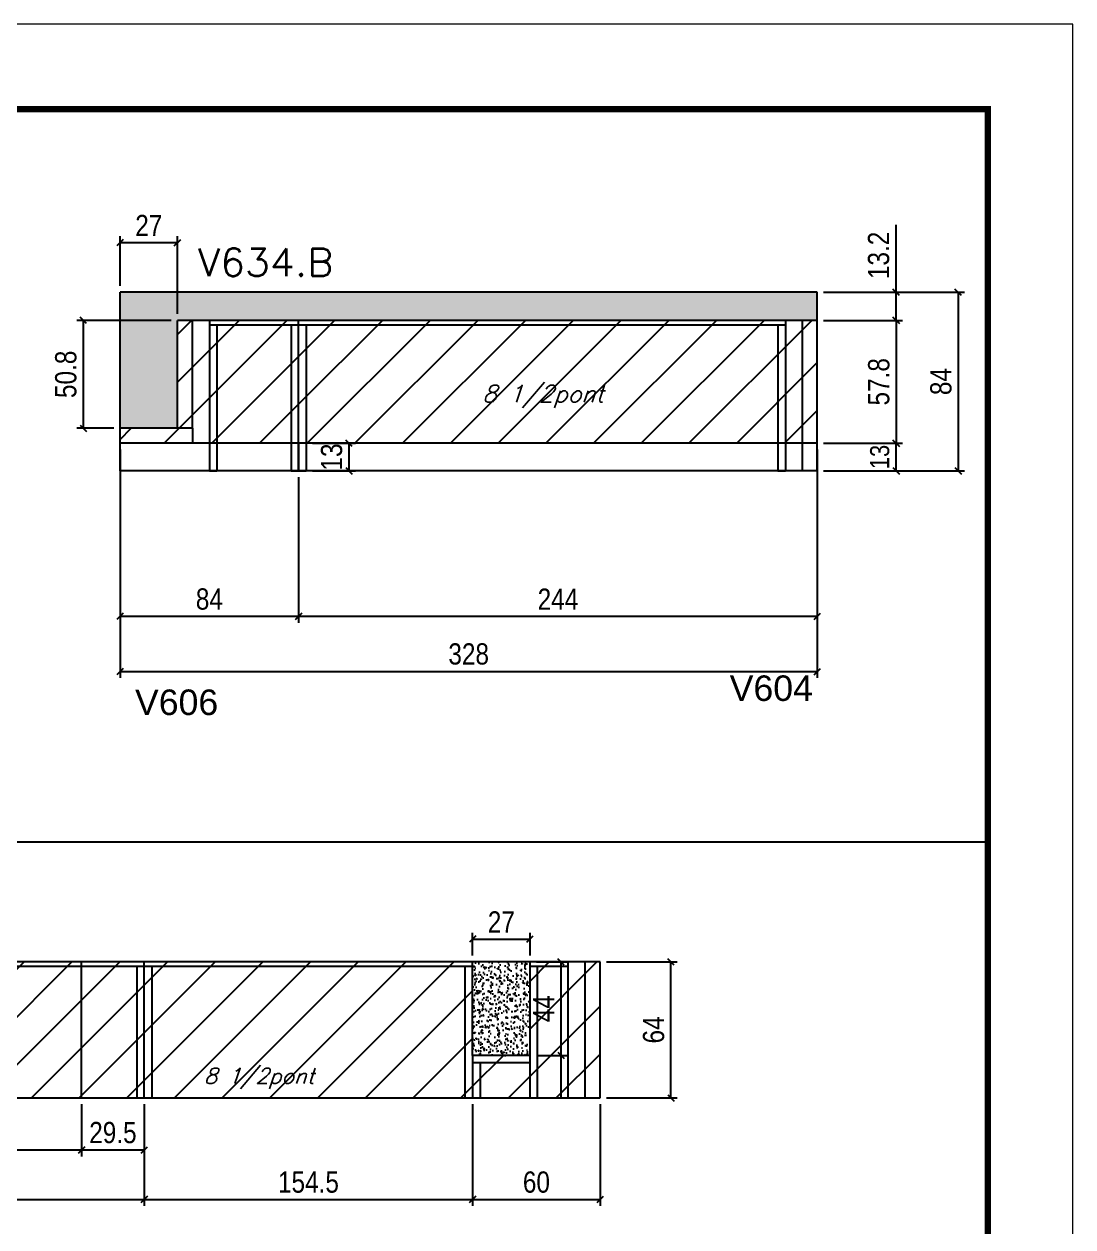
# Model space of a CAD drawing. Extents: x -20960 to -5926, y -2106 to 21915.
# Drawn here: x -9630 to -9137, y 11012 to 11578 of the extents above; entities that cross this region are included whole.
import ezdxf

# ---------------------------------------------------------------- set-up
doc = ezdxf.new("R2010")
doc.units = 0
doc.linetypes.add('DASHED', pattern=[0.75, 0.5, -0.25])
for name, color, linetype in [('5', 5, 'Continuous'), ('COTA', 241, 'Continuous'), ('Painéis', 200, 'Continuous'), ('Reaproveitamento', 251, 'Continuous'), ('SARR_2.2x7', 40, 'Continuous'), ('SARR_3.5x7', 81, 'Continuous'), ('texto', 7, 'Continuous')]:
    doc.layers.add(name, color=color, linetype=linetype)
for name, color, linetype, lineweight in [('Folhas', 255, 'Continuous', 9), ('SARRAFO DE PRESSAO', 251, 'DASHED', 9), ('Texto Seção', 7, 'Continuous', 15)]:
    doc.layers.add(name, color=color, linetype=linetype, lineweight=lineweight)
doc.styles.add('COTA TECNICA', font='techl___.ttf', dxfattribs={"height": 10})
doc.styles.add('COTA TECNICA-50', font='techl___.ttf', dxfattribs={"height": 9})
doc.styles.add('REGUA-120', font='ROMANS.shx', dxfattribs={"height": 15})
doc.styles.add('Romans', font='romans.shx')
doc.styles.get("Standard").update_dxf_attribs({"font": 'arial.ttf'})
doc.dimstyles.new('COTA PAINEL-50', dxfattribs={"dimtxt": 9, "dimasz": 3, "dimexe": 3, "dimexo": 3, "dimgap": 3, "dimtad": 1, "dimdec": 1, "dimzin": 12, "dimdsep": 46, "dimtxsty": 'COTA TECNICA-50', "dimblk1": 'OBLIQUE', "dimblk2": 'OBLIQUE', "dimsah": 1, "dimcen": 0.9, "dimclrd": 4, "dimclre": 4, "dimclrt": 240, "dimadec": 1, "dimazin": 3, "dimtfac": 1, "dimtdec": 1, "dimtmove": 0, "dimatfit": 3, "dimfxl": 1, "dimtolj": 1, "dimtzin": 12, "dimarcsym": 0})
doc.dimstyles.new('PAINEL', dxfattribs={"dimtxt": 10, "dimasz": 3, "dimexe": 3, "dimexo": 3, "dimgap": 3, "dimtad": 1, "dimdec": 1, "dimzin": 12, "dimdsep": 46, "dimtxsty": 'COTA TECNICA', "dimblk1": 'OBLIQUE', "dimblk2": 'OBLIQUE', "dimsah": 1, "dimcen": 0.9, "dimclrd": 4, "dimclre": 4, "dimclrt": 240, "dimadec": 1, "dimazin": 3, "dimtfac": 1, "dimtdec": 1, "dimtmove": 0, "dimatfit": 3, "dimfxl": 1, "dimtolj": 1, "dimtzin": 12, "dimarcsym": 0})
pattern_1 = [(45, (-149321.819, -11654.075), (-11.2253202, 11.2253202), [])]
pattern_2 = [(45, (-13.5, -4594.3), (-11.22532, 11.22532), [])]

# ---------------------------------------------------------------- blocks, each defined once
blk = doc.blocks.new('9999999999')
at = {"layer": 'Folhas'}
blk.add_lwpolyline([(98138.98, 34190.21), (99623.98, 34190.21), (99623.98, 35240.21), (98138.98, 35240.21)], close=True, dxfattribs=at)
at = {"layer": 'Folhas', "color": 30, "const_width": 3}
blk.add_lwpolyline([(98213.98, 34230.21), (99583.98, 34230.21), (99583.98, 35200.21), (98213.98, 35200.21)], close=True, dxfattribs=at)
blk = doc.blocks.new('_Oblique')
at = {"color": 0, "linetype": 'ByBlock', "lineweight": -2}
blk.add_line((-0.5, -0.5), (0.5, 0.5), dxfattribs=at)
blk = doc.blocks.new('*D1290')
at = {"layer": 'COTA', "color": 4, "linetype": 'ByBlock', "lineweight": -2, "transparency": 16777216}
for p, q in [((-9820.41, 11069.88), (-9820.41, 11045.38)), ((-9603.41, 11069.88), (-9603.41, 11045.38)), ((-9820.41, 11048.38), (-9603.41, 11048.38))]:
    blk.add_line(p, q, dxfattribs=at)
at = {"layer": 'Defpoints', "color": 0, "linetype": 'ByBlock', "transparency": 16777216}
for p in [(-9820.41, 11072.88), (-9603.41, 11072.88), (-9603.41, 11048.38)]:
    blk.add_point(p, dxfattribs=at)
at = {"layer": 'COTA', "color": 4, "linetype": 'ByBlock', "lineweight": -2, "transparency": 16777216, "xscale": 3, "yscale": 3, "zscale": 3, "rotation": 180}
blk.add_blockref('_Oblique', (-9820.41, 11048.38), dxfattribs=at)
at = {"layer": 'COTA', "color": 4, "linetype": 'ByBlock', "lineweight": -2, "transparency": 16777216, "xscale": 3, "yscale": 3, "zscale": 3}
blk.add_blockref('_Oblique', (-9603.41, 11048.38), dxfattribs=at)
at = {"layer": 'COTA', "color": 240, "linetype": 'ByBlock', "transparency": 16777216, "insert": (-9711.91, 11056.45), "char_height": 10, "attachment_point": 5, "style": 'COTA TECNICA'}
blk.add_mtext('\\A1;217', dxfattribs=at)
blk = doc.blocks.new('*D1291')
at = {"layer": 'COTA', "color": 4, "linetype": 'ByBlock', "lineweight": -2, "transparency": 16777216}
for p, q in [((-9603.41, 11069.88), (-9603.41, 11045.38)), ((-9573.91, 11069.88), (-9573.91, 11045.38)), ((-9603.41, 11048.38), (-9573.91, 11048.38))]:
    blk.add_line(p, q, dxfattribs=at)
at = {"layer": 'Defpoints', "color": 0, "linetype": 'ByBlock', "transparency": 16777216}
for p in [(-9603.41, 11072.88), (-9573.91, 11072.88), (-9573.91, 11048.38)]:
    blk.add_point(p, dxfattribs=at)
at = {"layer": 'COTA', "color": 4, "linetype": 'ByBlock', "lineweight": -2, "transparency": 16777216, "xscale": 3, "yscale": 3, "zscale": 3, "rotation": 180}
blk.add_blockref('_Oblique', (-9603.41, 11048.38), dxfattribs=at)
at = {"layer": 'COTA', "color": 4, "linetype": 'ByBlock', "lineweight": -2, "transparency": 16777216, "xscale": 3, "yscale": 3, "zscale": 3}
blk.add_blockref('_Oblique', (-9573.91, 11048.38), dxfattribs=at)
at = {"layer": 'COTA', "color": 240, "linetype": 'ByBlock', "transparency": 16777216, "insert": (-9588.66, 11056.52), "char_height": 10, "attachment_point": 5, "style": 'COTA TECNICA'}
blk.add_mtext('\\A1;29.5', dxfattribs=at)
blk = doc.blocks.new('*D1292')
at = {"layer": 'COTA', "color": 4, "linetype": 'ByBlock', "lineweight": -2, "transparency": 16777216}
for p, q in [((-9573.91, 11069.88), (-9573.91, 11022.1)), ((-9419.41, 11069.88), (-9419.41, 11022.1)), ((-9573.91, 11025.1), (-9419.41, 11025.1))]:
    blk.add_line(p, q, dxfattribs=at)
at = {"layer": 'Defpoints', "color": 0, "linetype": 'ByBlock', "transparency": 16777216}
for p in [(-9573.91, 11072.88), (-9419.41, 11072.88), (-9419.41, 11025.1)]:
    blk.add_point(p, dxfattribs=at)
at = {"layer": 'COTA', "color": 4, "linetype": 'ByBlock', "lineweight": -2, "transparency": 16777216, "xscale": 3, "yscale": 3, "zscale": 3, "rotation": 180}
blk.add_blockref('_Oblique', (-9573.91, 11025.1), dxfattribs=at)
at = {"layer": 'COTA', "color": 4, "linetype": 'ByBlock', "lineweight": -2, "transparency": 16777216, "xscale": 3, "yscale": 3, "zscale": 3}
blk.add_blockref('_Oblique', (-9419.41, 11025.1), dxfattribs=at)
at = {"layer": 'COTA', "color": 240, "linetype": 'ByBlock', "transparency": 16777216, "insert": (-9496.66, 11033.21), "char_height": 10, "attachment_point": 5, "style": 'COTA TECNICA'}
blk.add_mtext('\\A1;154.5', dxfattribs=at)
blk = doc.blocks.new('*D1293')
at = {"layer": 'COTA', "color": 4, "linetype": 'ByBlock', "lineweight": -2, "transparency": 16777216}
for p, q in [((-9820.41, 11069.88), (-9820.41, 11022.1)), ((-9573.91, 11069.88), (-9573.91, 11022.1)), ((-9820.41, 11025.1), (-9573.91, 11025.1))]:
    blk.add_line(p, q, dxfattribs=at)
at = {"layer": 'Defpoints', "color": 0, "linetype": 'ByBlock', "transparency": 16777216}
for p in [(-9820.41, 11072.88), (-9573.91, 11072.88), (-9573.91, 11025.1)]:
    blk.add_point(p, dxfattribs=at)
at = {"layer": 'COTA', "color": 4, "linetype": 'ByBlock', "lineweight": -2, "transparency": 16777216, "xscale": 3, "yscale": 3, "zscale": 3, "rotation": 180}
blk.add_blockref('_Oblique', (-9820.41, 11025.1), dxfattribs=at)
at = {"layer": 'COTA', "color": 4, "linetype": 'ByBlock', "lineweight": -2, "transparency": 16777216, "xscale": 3, "yscale": 3, "zscale": 3}
blk.add_blockref('_Oblique', (-9573.91, 11025.1), dxfattribs=at)
at = {"layer": 'COTA', "color": 240, "linetype": 'ByBlock', "transparency": 16777216, "insert": (-9697.16, 11033.21), "char_height": 10, "attachment_point": 5, "style": 'COTA TECNICA'}
blk.add_mtext('\\A1;246.5', dxfattribs=at)
blk = doc.blocks.new('*D1378')
at = {"layer": 'COTA', "color": 4, "lineweight": -2, "transparency": 16777216}
for p, q in [((-9356.41, 11136.88), (-9323.15, 11136.88)), ((-9326.15, 11072.88), (-9326.15, 11136.88)), ((-9356.41, 11072.88), (-9323.15, 11072.88))]:
    blk.add_line(p, q, dxfattribs=at)
at = {"layer": 'Defpoints', "color": 0, "transparency": 16777216}
for p in [(-9359.41, 11136.88), (-9326.15, 11136.88), (-9359.41, 11072.88)]:
    blk.add_point(p, dxfattribs=at)
at = {"layer": 'COTA', "color": 4, "lineweight": -2, "transparency": 16777216, "xscale": 3, "yscale": 3, "zscale": 3}
for p, rotation in [((-9326.15, 11136.88), 90), ((-9326.15, 11072.88), 270)]:
    blk.add_blockref('_Oblique', p, dxfattribs=dict(at, rotation=rotation))
at = {"layer": 'COTA', "color": 240, "transparency": 16777216, "insert": (-9334.25, 11104.88), "char_height": 10, "attachment_point": 5, "rotation": 90, "style": 'COTA TECNICA'}
blk.add_mtext('\\A1;64', dxfattribs=at)
blk = doc.blocks.new('*D1382')
at = {"layer": 'COTA', "color": 4, "lineweight": -2, "ltscale": 25, "transparency": 16777216}
for p, q in [((-9419.41, 11069.88), (-9419.41, 11022.1)), ((-9359.41, 11069.88), (-9359.41, 11022.1)), ((-9419.41, 11025.1), (-9359.41, 11025.1))]:
    blk.add_line(p, q, dxfattribs=at)
at = {"layer": 'Defpoints', "color": 0, "ltscale": 25, "transparency": 16777216}
for p in [(-9419.41, 11072.88), (-9359.41, 11072.88), (-9359.41, 11025.1)]:
    blk.add_point(p, dxfattribs=at)
at = {"layer": 'COTA', "color": 4, "lineweight": -2, "ltscale": 25, "transparency": 16777216, "xscale": 3, "yscale": 3, "zscale": 3, "rotation": 180}
blk.add_blockref('_Oblique', (-9419.41, 11025.1), dxfattribs=at)
at = {"layer": 'COTA', "color": 4, "lineweight": -2, "ltscale": 25, "transparency": 16777216, "xscale": 3, "yscale": 3, "zscale": 3}
blk.add_blockref('_Oblique', (-9359.41, 11025.1), dxfattribs=at)
at = {"layer": 'COTA', "color": 240, "ltscale": 25, "transparency": 16777216, "insert": (-9389.41, 11033.21), "char_height": 10, "attachment_point": 5, "style": 'COTA TECNICA'}
blk.add_mtext('\\A1;60', dxfattribs=at)
blk = doc.blocks.new('*D1383')
at = {"layer": 'COTA', "color": 4, "lineweight": -2, "ltscale": 25, "transparency": 16777216}
for p, q in [((-9389.41, 11136.88), (-9374.91, 11136.88)), ((-9377.91, 11136.88), (-9377.91, 11092.88)), ((-9389.41, 11092.88), (-9374.91, 11092.88))]:
    blk.add_line(p, q, dxfattribs=at)
at = {"layer": 'Defpoints', "color": 0, "ltscale": 25, "transparency": 16777216}
for p in [(-9392.41, 11136.88), (-9392.41, 11092.88), (-9377.91, 11092.88)]:
    blk.add_point(p, dxfattribs=at)
at = {"layer": 'COTA', "color": 4, "lineweight": -2, "ltscale": 25, "transparency": 16777216, "xscale": 3, "yscale": 3, "zscale": 3}
for p, rotation in [((-9377.91, 11136.88), 90), ((-9377.91, 11092.88), 270)]:
    blk.add_blockref('_Oblique', p, dxfattribs=dict(at, rotation=rotation))
at = {"layer": 'COTA', "color": 240, "ltscale": 25, "transparency": 16777216, "insert": (-9385.98, 11114.88), "char_height": 10, "attachment_point": 5, "rotation": 90, "style": 'COTA TECNICA'}
blk.add_mtext('\\A1;44', dxfattribs=at)
blk = doc.blocks.new('*D1384')
at = {"layer": 'COTA', "color": 4, "lineweight": -2, "ltscale": 25, "transparency": 16777216}
for p, q in [((-9419.41, 11139.88), (-9419.41, 11150.6)), ((-9419.41, 11147.6), (-9392.41, 11147.6)), ((-9392.41, 11139.88), (-9392.41, 11150.6))]:
    blk.add_line(p, q, dxfattribs=at)
at = {"layer": 'Defpoints', "color": 0, "ltscale": 25, "transparency": 16777216}
for p in [(-9392.41, 11147.6), (-9419.41, 11136.88), (-9392.41, 11136.88)]:
    blk.add_point(p, dxfattribs=at)
at = {"layer": 'COTA', "color": 4, "lineweight": -2, "ltscale": 25, "transparency": 16777216, "xscale": 3, "yscale": 3, "zscale": 3, "rotation": 180}
blk.add_blockref('_Oblique', (-9419.41, 11147.6), dxfattribs=at)
at = {"layer": 'COTA', "color": 4, "lineweight": -2, "ltscale": 25, "transparency": 16777216, "xscale": 3, "yscale": 3, "zscale": 3}
blk.add_blockref('_Oblique', (-9392.41, 11147.6), dxfattribs=at)
at = {"layer": 'COTA', "color": 240, "ltscale": 25, "transparency": 16777216, "insert": (-9405.91, 11155.68), "char_height": 10, "attachment_point": 5, "style": 'COTA TECNICA'}
blk.add_mtext('\\A1;27', dxfattribs=at)
blk = doc.blocks.new('*D1399')
at = {"layer": 'COTA', "color": 4, "lineweight": -2, "ltscale": 25, "transparency": 16777216}
for p, q in [((-9585.28, 11377.98), (-9585.28, 11270.51)), ((-9257.28, 11377.98), (-9257.28, 11270.51)), ((-9585.28, 11273.51), (-9257.28, 11273.51))]:
    blk.add_line(p, q, dxfattribs=at)
at = {"layer": 'Defpoints', "color": 0, "ltscale": 25, "transparency": 16777216}
for p in [(-9585.28, 11380.98), (-9257.28, 11380.98), (-9257.28, 11273.51)]:
    blk.add_point(p, dxfattribs=at)
at = {"layer": 'COTA', "color": 4, "lineweight": -2, "ltscale": 25, "transparency": 16777216, "xscale": 3, "yscale": 3, "zscale": 3, "rotation": 180}
blk.add_blockref('_Oblique', (-9585.28, 11273.51), dxfattribs=at)
at = {"layer": 'COTA', "color": 4, "lineweight": -2, "ltscale": 25, "transparency": 16777216, "xscale": 3, "yscale": 3, "zscale": 3}
blk.add_blockref('_Oblique', (-9257.28, 11273.51), dxfattribs=at)
at = {"layer": 'COTA', "color": 240, "ltscale": 25, "transparency": 16777216, "insert": (-9421.28, 11281.75), "char_height": 10, "attachment_point": 5, "style": 'COTA TECNICA'}
blk.add_mtext('\\A1;328', dxfattribs=at)
blk = doc.blocks.new('*D1400')
at = {"layer": 'COTA', "color": 4, "lineweight": -2, "ltscale": 25, "transparency": 16777216}
for p, q in [((-9501.28, 11364.98), (-9501.28, 11296.49)), ((-9257.28, 11364.98), (-9257.28, 11296.49)), ((-9257.28, 11299.49), (-9501.28, 11299.49))]:
    blk.add_line(p, q, dxfattribs=at)
at = {"layer": 'Defpoints', "color": 0, "ltscale": 25, "transparency": 16777216}
for p in [(-9501.28, 11367.98), (-9257.28, 11367.98), (-9501.28, 11299.49)]:
    blk.add_point(p, dxfattribs=at)
at = {"layer": 'COTA', "color": 4, "lineweight": -2, "ltscale": 25, "transparency": 16777216, "xscale": 3, "yscale": 3, "zscale": 3, "rotation": 180}
blk.add_blockref('_Oblique', (-9501.28, 11299.49), dxfattribs=at)
at = {"layer": 'COTA', "color": 4, "lineweight": -2, "ltscale": 25, "transparency": 16777216, "xscale": 3, "yscale": 3, "zscale": 3}
blk.add_blockref('_Oblique', (-9257.28, 11299.49), dxfattribs=at)
at = {"layer": 'COTA', "color": 240, "ltscale": 25, "transparency": 16777216, "insert": (-9379.28, 11307.57), "char_height": 10, "attachment_point": 5, "style": 'COTA TECNICA'}
blk.add_mtext('\\A1;244', dxfattribs=at)
blk = doc.blocks.new('*D1299')
at = {"layer": 'COTA', "color": 4, "lineweight": -2, "ltscale": 25, "transparency": 16777216}
for p, q in [((-9585.28, 11377.98), (-9585.28, 11296.49)), ((-9501.28, 11364.98), (-9501.28, 11296.49)), ((-9501.28, 11299.49), (-9585.28, 11299.49))]:
    blk.add_line(p, q, dxfattribs=at)
at = {"layer": 'Defpoints', "color": 0, "ltscale": 25, "transparency": 16777216}
for p in [(-9585.28, 11380.98), (-9501.28, 11367.98), (-9585.28, 11299.49)]:
    blk.add_point(p, dxfattribs=at)
at = {"layer": 'COTA', "color": 4, "lineweight": -2, "ltscale": 25, "transparency": 16777216, "xscale": 3, "yscale": 3, "zscale": 3, "rotation": 180}
blk.add_blockref('_Oblique', (-9585.28, 11299.49), dxfattribs=at)
at = {"layer": 'COTA', "color": 4, "lineweight": -2, "ltscale": 25, "transparency": 16777216, "xscale": 3, "yscale": 3, "zscale": 3}
blk.add_blockref('_Oblique', (-9501.28, 11299.49), dxfattribs=at)
at = {"layer": 'COTA', "color": 240, "ltscale": 25, "transparency": 16777216, "insert": (-9543.28, 11307.59), "char_height": 10, "attachment_point": 5, "style": 'COTA TECNICA'}
blk.add_mtext('\\A1;84', dxfattribs=at)
blk = doc.blocks.new('*D1300')
at = {"layer": 'Defpoints', "color": 0, "ltscale": 25, "transparency": 16777216}
for p in [(-9585.28, 11475.34), (-9585.28, 11451.98), (-9558.28, 11438.78)]:
    blk.add_point(p, dxfattribs=at)
at = {"layer": 'SARR_3.5x7', "color": 4, "lineweight": -2, "ltscale": 25, "transparency": 16777216}
for p, q in [((-9585.28, 11454.98), (-9585.28, 11478.34)), ((-9558.28, 11475.34), (-9585.28, 11475.34)), ((-9558.28, 11441.78), (-9558.28, 11478.34))]:
    blk.add_line(p, q, dxfattribs=at)
at = {"layer": 'SARR_3.5x7', "color": 4, "lineweight": -2, "ltscale": 25, "transparency": 16777216, "xscale": 3, "yscale": 3, "zscale": 3, "rotation": 180}
blk.add_blockref('_Oblique', (-9585.28, 11475.34), dxfattribs=at)
at = {"layer": 'SARR_3.5x7', "color": 4, "lineweight": -2, "ltscale": 25, "transparency": 16777216, "xscale": 3, "yscale": 3, "zscale": 3}
blk.add_blockref('_Oblique', (-9558.28, 11475.34), dxfattribs=at)
at = {"layer": 'SARR_3.5x7', "color": 240, "ltscale": 25, "transparency": 16777216, "insert": (-9571.78, 11483.42), "char_height": 10, "attachment_point": 5, "style": 'COTA TECNICA'}
blk.add_mtext('\\A1;27', dxfattribs=at)
blk = doc.blocks.new('*D1401')
at = {"layer": 'Defpoints', "color": 0, "ltscale": 25, "transparency": 16777216}
for p in [(-9257.28, 11438.78), (-9257.28, 11380.98), (-9220.17, 11380.98)]:
    blk.add_point(p, dxfattribs=at)
at = {"layer": 'SARR_3.5x7', "color": 4, "lineweight": -2, "ltscale": 25, "transparency": 16777216}
for p, q in [((-9254.28, 11438.78), (-9217.17, 11438.78)), ((-9220.17, 11438.78), (-9220.17, 11380.98)), ((-9254.28, 11380.98), (-9217.17, 11380.98))]:
    blk.add_line(p, q, dxfattribs=at)
at = {"layer": 'SARR_3.5x7', "color": 4, "lineweight": -2, "ltscale": 25, "transparency": 16777216, "xscale": 3, "yscale": 3, "zscale": 3}
for p, rotation in [((-9220.17, 11438.78), 90), ((-9220.17, 11380.98), 270)]:
    blk.add_blockref('_Oblique', p, dxfattribs=dict(at, rotation=rotation))
at = {"layer": 'SARR_3.5x7', "color": 240, "ltscale": 25, "transparency": 16777216, "insert": (-9228.31, 11409.88), "char_height": 10, "attachment_point": 5, "rotation": 90, "style": 'COTA TECNICA'}
blk.add_mtext('\\A1;57.8', dxfattribs=at)
blk = doc.blocks.new('*D1402')
at = {"layer": 'Defpoints', "color": 0, "ltscale": 25, "transparency": 16777216}
for p in [(-9257.28, 11451.98), (-9220.17, 11451.98), (-9257.28, 11438.78)]:
    blk.add_point(p, dxfattribs=at)
at = {"layer": 'SARR_3.5x7', "color": 4, "lineweight": -2, "ltscale": 25, "transparency": 16777216}
for p, q in [((-9220.17, 11451.98), (-9220.17, 11483.72)), ((-9254.28, 11451.98), (-9217.17, 11451.98)), ((-9220.17, 11438.78), (-9220.17, 11451.98)), ((-9254.28, 11438.78), (-9217.17, 11438.78))]:
    blk.add_line(p, q, dxfattribs=at)
at = {"layer": 'SARR_3.5x7', "color": 4, "lineweight": -2, "ltscale": 25, "transparency": 16777216, "xscale": 3, "yscale": 3, "zscale": 3}
for p, rotation in [((-9220.17, 11451.98), 90), ((-9220.17, 11438.78), 270)]:
    blk.add_blockref('_Oblique', p, dxfattribs=dict(at, rotation=rotation))
at = {"layer": 'SARR_3.5x7', "color": 240, "ltscale": 25, "transparency": 16777216, "insert": (-9228.39, 11469.35), "char_height": 10, "attachment_point": 5, "rotation": 90, "style": 'COTA TECNICA'}
blk.add_mtext('\\A1;13.2', dxfattribs=at)
blk = doc.blocks.new('*D1403')
at = {"layer": 'Defpoints', "color": 0, "ltscale": 25, "transparency": 16777216}
for p in [(-9257.28, 11451.98), (-9257.28, 11367.98), (-9190.99, 11367.98)]:
    blk.add_point(p, dxfattribs=at)
at = {"layer": 'SARR_3.5x7', "color": 4, "lineweight": -2, "ltscale": 25, "transparency": 16777216}
for p, q in [((-9254.28, 11451.98), (-9187.99, 11451.98)), ((-9190.99, 11451.98), (-9190.99, 11367.98)), ((-9254.28, 11367.98), (-9187.99, 11367.98))]:
    blk.add_line(p, q, dxfattribs=at)
at = {"layer": 'SARR_3.5x7', "color": 4, "lineweight": -2, "ltscale": 25, "transparency": 16777216, "xscale": 3, "yscale": 3, "zscale": 3}
for p, rotation in [((-9190.99, 11451.98), 90), ((-9190.99, 11367.98), 270)]:
    blk.add_blockref('_Oblique', p, dxfattribs=dict(at, rotation=rotation))
at = {"layer": 'SARR_3.5x7', "color": 240, "ltscale": 25, "transparency": 16777216, "insert": (-9199.08, 11409.98), "char_height": 10, "attachment_point": 5, "rotation": 90, "style": 'COTA TECNICA'}
blk.add_mtext('\\A1;84', dxfattribs=at)
blk = doc.blocks.new('*D1404')
at = {"layer": 'Defpoints', "color": 0, "ltscale": 25, "transparency": 16777216}
for p in [(-9558.28, 11438.78), (-9602.64, 11387.98), (-9585.28, 11387.98)]:
    blk.add_point(p, dxfattribs=at)
at = {"layer": 'SARR_3.5x7', "color": 4, "lineweight": -2, "ltscale": 25, "transparency": 16777216}
for p, q in [((-9561.28, 11438.78), (-9605.64, 11438.78)), ((-9602.64, 11438.78), (-9602.64, 11387.98)), ((-9588.28, 11387.98), (-9605.64, 11387.98))]:
    blk.add_line(p, q, dxfattribs=at)
at = {"layer": 'SARR_3.5x7', "color": 4, "lineweight": -2, "ltscale": 25, "transparency": 16777216, "xscale": 3, "yscale": 3, "zscale": 3}
for p, rotation in [((-9602.64, 11438.78), 90), ((-9602.64, 11387.98), 270)]:
    blk.add_blockref('_Oblique', p, dxfattribs=dict(at, rotation=rotation))
at = {"layer": 'SARR_3.5x7', "color": 240, "ltscale": 25, "transparency": 16777216, "insert": (-9610.78, 11413.38), "char_height": 10, "attachment_point": 5, "rotation": 90, "style": 'COTA TECNICA'}
blk.add_mtext('\\A1;50.8', dxfattribs=at)
blk = doc.blocks.new('*D1406')
at = {"layer": 'Defpoints', "color": 0, "ltscale": 25, "transparency": 16777216}
for p in [(-9497.78, 11380.98), (-9477.52, 11380.98), (-9497.78, 11367.98)]:
    blk.add_point(p, dxfattribs=at)
at = {"layer": 'SARR_3.5x7', "color": 4, "lineweight": -2, "ltscale": 25, "transparency": 16777216}
for p, q in [((-9494.78, 11380.98), (-9474.52, 11380.98)), ((-9477.52, 11367.98), (-9477.52, 11380.98)), ((-9494.78, 11367.98), (-9474.52, 11367.98))]:
    blk.add_line(p, q, dxfattribs=at)
at = {"layer": 'SARR_3.5x7', "color": 4, "lineweight": -2, "ltscale": 25, "transparency": 16777216, "xscale": 3, "yscale": 3, "zscale": 3}
for p, rotation in [((-9477.52, 11380.98), 90), ((-9477.52, 11367.98), 270)]:
    blk.add_blockref('_Oblique', p, dxfattribs=dict(at, rotation=rotation))
at = {"layer": 'SARR_3.5x7', "color": 240, "ltscale": 25, "transparency": 16777216, "insert": (-9485.74, 11374.48), "char_height": 10, "attachment_point": 5, "rotation": 90, "style": 'COTA TECNICA'}
blk.add_mtext('\\A1;13', dxfattribs=at)
blk = doc.blocks.new('*D1410')
at = {"layer": 'COTA', "color": 4, "lineweight": -2, "transparency": 16777216}
for p, q in [((-9254.28, 11380.98), (-9217.17, 11380.98)), ((-9220.17, 11367.98), (-9220.17, 11380.98)), ((-9254.28, 11367.98), (-9217.17, 11367.98))]:
    blk.add_line(p, q, dxfattribs=at)
at = {"layer": 'Defpoints', "color": 0, "transparency": 16777216}
for p in [(-9257.28, 11380.98), (-9220.17, 11380.98), (-9257.28, 11367.98)]:
    blk.add_point(p, dxfattribs=at)
at = {"layer": 'COTA', "color": 4, "lineweight": -2, "transparency": 16777216, "xscale": 3, "yscale": 3, "zscale": 3}
for p, rotation in [((-9220.17, 11380.98), 90), ((-9220.17, 11367.98), 270)]:
    blk.add_blockref('_Oblique', p, dxfattribs=dict(at, rotation=rotation))
at = {"layer": 'COTA', "color": 240, "transparency": 16777216, "insert": (-9227.87, 11374.48), "char_height": 9, "attachment_point": 5, "rotation": 90, "style": 'COTA TECNICA-50'}
blk.add_mtext('\\A1;13', dxfattribs=at)

msp = doc.modelspace()

# ---------------------------------------------------------------- hatches: boundary and pattern name
at = {"layer": 'COTA', "linetype": 'ByBlock'}
h = msp.add_hatch(dxfattribs=at)
h.set_pattern_fill('AR-CONC', color=256, scale=0.03)
h.set_pattern_definition([(50, (-150395.816, -13700.639), (5.46554007, -0.47817257), [0.5715, -6.2865]), (355, (-150395.816, -13700.639), (-1.05730264, 5.73170536), [0.4572, -5.02921753]), (100.4514447, (-150395.3604, -13700.6787), (4.40823741, 5.25353256), [0.48570026, -5.34270734]), (46.1842, (-150395.816, -13699.115), (8.13237123, -1.26126984), [0.85725, -9.42975]), (96.6355576, (-150395.138, -13699.22), (7.122124, 7.42278374), [0.7285507, -8.01406824]), (351.184151, (-150395.816, -13699.115), (7.122124, 7.42278374), [0.685799, -7.54379196]), (21, (-150395.054, -13699.496), (4.54843174, -3.06795595), [0.5715, -6.2865]), (326, (-150395.054, -13699.496), (1.85406085, 5.52563898), [0.4572, -5.0292]), (71.451445, (-150394.675, -13699.7515), (6.40249258, 2.45768307), [0.48570026, -5.34269813]), (37.5, (-150395.8159, -13700.6388), (0.092658098, 2.536651166), [0, -4.96824, 0, -5.1054, 0, -5.04825]), (7.5, (-150395.816, -13700.6388), (2.004589875, 3.005417245), [0, -2.91084, 0, -4.85394, 0, -1.92405]), (327.5, (-150397.5151, -13700.6388), (4.067717855, -0.17186232), [0, -1.905, 0, -5.9436, 0, -7.8867]), (317.5, (-150398.277, -13700.639), (4.44387544, 0.76279473), [0, -2.4765, 0, -3.94716, 0, -5.6007])])
h.paths.add_polyline_path([(-9558.28, 11438.78), (-9257.28, 11438.78), (-9257.28, 11451.98), (-9585.28, 11451.98), (-9585.28, 11387.98), (-9558.28, 11387.98)])
at = {"layer": 'COTA', "ltscale": 25}
h = msp.add_hatch(dxfattribs=at)
h.set_pattern_fill('AR-CONC', color=256, scale=0.03)
h.set_pattern_definition([(50, (-150956.819, -11654.075), (5.46554007, -0.47817257), [0.5715, -6.2865]), (355, (-150956.819, -11654.075), (-1.05730264, 5.73170536), [0.4572, -5.02921753]), (100.4514447, (-150956.3636, -11654.115), (4.40823741, 5.25353256), [0.48570026, -5.34270734]), (46.1842, (-150956.819, -11652.551), (8.13237123, -1.26126984), [0.85725, -9.42975]), (96.6355576, (-150956.141, -11652.656), (7.122124, 7.42278374), [0.7285507, -8.01406824]), (351.184151, (-150956.819, -11652.551), (7.122124, 7.42278374), [0.685799, -7.54379196]), (21, (-150956.057, -11652.932), (4.54843174, -3.06795595), [0.5715, -6.2865]), (326, (-150956.057, -11652.932), (1.85406085, 5.52563898), [0.4572, -5.0292]), (71.451445, (-150955.678, -11653.1877), (6.40249258, 2.45768307), [0.48570026, -5.34269813]), (37.5, (-150956.819, -11654.075), (0.092658098, 2.536651166), [0, -4.96824, 0, -5.1054, 0, -5.04825]), (7.5, (-150956.819, -11654.075), (2.004589875, 3.005417245), [0, -2.91084, 0, -4.85394, 0, -1.92405]), (327.5, (-150958.5183, -11654.075), (4.067717855, -0.17186232), [0, -1.905, 0, -5.9436, 0, -7.8867]), (317.5, (-150959.2803, -11654.075), (4.44387544, 0.76279473), [0, -2.4765, 0, -3.94716, 0, -5.6007])])
h.paths.add_polyline_path([(-9392.41, 11136.88), (-9419.41, 11136.88), (-9419.41, 11092.88), (-9392.41, 11092.88)])
at = {"layer": 'Reaproveitamento'}
h = msp.add_hatch(dxfattribs=at)
h.set_pattern_fill('ANSI31', color=256, scale=5)
h.set_pattern_definition(pattern_2)
h.paths.add_polyline_path([(-9501.28, 11380.98), (-9501.28, 11438.78), (-9558.28, 11438.78), (-9558.28, 11387.98), (-9585.28, 11387.98), (-9585.28, 11380.98)])
h = msp.add_hatch(dxfattribs=at)
h.set_pattern_fill('ANSI31', color=256, scale=5)
h.set_pattern_definition(pattern_2)
h.paths.add_polyline_path([(-9257.28, 11380.98), (-9257.28, 11438.78), (-9501.28, 11438.78), (-9501.28, 11380.98)])
at = {"layer": 'Reaproveitamento', "ltscale": 25}
h = msp.add_hatch(dxfattribs=at)
h.set_pattern_fill('ANSI31', color=256, scale=5)
h.set_pattern_definition(pattern_1)
h.paths.add_polyline_path([(-9603.41, 11072.88), (-9603.41, 11136.88), (-9820.41, 11136.88), (-9820.41, 11072.88)])
h.paths.add_polyline_path([(-9751.95, 11074.76), (-9690.47, 11074.76), (-9685.47, 11089.29), (-9746.95, 11089.29)], flags=24)
h = msp.add_hatch(dxfattribs=at)
h.set_pattern_fill('ANSI31', color=256, scale=5)
h.set_pattern_definition(pattern_1)
h.paths.add_polyline_path([(-9573.91, 11136.88), (-9603.41, 11136.88), (-9603.41, 11072.88), (-9573.91, 11072.88)])
h = msp.add_hatch(dxfattribs=at)
h.set_pattern_fill('ANSI31', color=256, scale=5)
h.set_pattern_definition(pattern_1)
h.paths.add_polyline_path([(-9419.41, 11072.88), (-9419.41, 11092.88), (-9419.41, 11136.88), (-9573.91, 11136.88), (-9573.91, 11072.88)])
h = msp.add_hatch(dxfattribs=at)
h.set_pattern_fill('ANSI31', color=256, scale=5)
h.set_pattern_definition(pattern_1)
h.paths.add_polyline_path([(-9359.41, 11072.88), (-9359.41, 11136.88), (-9392.41, 11136.88), (-9392.41, 11092.88), (-9419.41, 11092.88), (-9419.41, 11072.88)])

# ---------------------------------------------------------------- linework, layer by layer
at = {"layer": 'COTA', "linetype": 'ByBlock'}
for p, q in [((-9257.28, 11451.98), (-9585.28, 11451.98)), ((-9585.28, 11387.98), (-9585.28, 11451.98)), ((-9257.28, 11438.78), (-9257.28, 11451.98)), ((-10547, 11193.43), (-9177, 11193.43))]:
    msp.add_line(p, q, dxfattribs=at)
at = {"layer": 'COTA', "ltscale": 25}
msp.add_line((-9392.41, 11136.88), (-9419.41, 11136.88), dxfattribs=at)
at = {"layer": 'Painéis'}
for p, q in [((-9257.28, 11438.78), (-9558.28, 11438.78)), ((-9558.28, 11387.98), (-9585.28, 11387.98)), ((-9257.28, 11380.98), (-9585.28, 11380.98)), ((-9257.28, 11367.98), (-9585.28, 11367.98))]:
    msp.add_line(p, q, dxfattribs=at)
at = {"layer": 'Painéis', "ltscale": 25}
for p, q in [((-9558.28, 11387.98), (-9558.28, 11438.78)), ((-9501.28, 11367.98), (-9501.28, 11438.78)), ((-9257.28, 11367.98), (-9257.28, 11438.78)), ((-9585.28, 11367.98), (-9585.28, 11387.98)), ((-9419.41, 11092.88), (-9419.41, 11072.88))]:
    msp.add_line(p, q, dxfattribs=at)
at = {"layer": 'Painéis', "linetype": 'ByBlock'}
for p, q in [((-9419.41, 11136.88), (-9820.41, 11136.88)), ((-9603.41, 11072.88), (-9603.41, 11136.88)), ((-9573.91, 11072.88), (-9573.91, 11136.88)), ((-9419.41, 11092.88), (-9419.41, 11136.88)), ((-9392.41, 11092.88), (-9392.41, 11136.88)), ((-9359.41, 11136.88), (-9392.41, 11136.88)), ((-9359.41, 11072.88), (-9359.41, 11136.88)), ((-9359.41, 11120.68), (-9359.41, 11120.68)), ((-9392.41, 11092.88), (-9419.41, 11092.88)), ((-9820.41, 11072.88), (-9359.41, 11072.88))]:
    msp.add_line(p, q, dxfattribs=at)
at = {"layer": 'SARR_2.2x7', "linetype": 'Continuous'}
for p, q in [((-9551.28, 11387.98), (-9551.28, 11438.78)), ((-9501.28, 11436.58), (-9543.28, 11436.58)), ((-9272.28, 11436.58), (-9501.28, 11436.58)), ((-9264.28, 11380.98), (-9264.28, 11438.78)), ((-9551.28, 11387.98), (-9558.28, 11387.98)), ((-9551.28, 11387.98), (-9551.28, 11380.98)), ((-9551.28, 11380.98), (-9585.28, 11380.98)), ((-9264.28, 11367.98), (-9264.28, 11380.98)), ((-9419.41, 11134.68), (-9805.41, 11134.68)), ((-9374.41, 11134.68), (-9392.41, 11134.68)), ((-9366.41, 11072.88), (-9366.41, 11136.88)), ((-9392.41, 11089.38), (-9419.41, 11089.38))]:
    msp.add_line(p, q, dxfattribs=at)
at = {"layer": 'SARR_3.5x7'}
for p, q in [((-9543.28, 11438.78), (-9543.28, 11367.98)), ((-9539.78, 11436.58), (-9539.78, 11367.98)), ((-9504.78, 11436.58), (-9504.78, 11367.98)), ((-9497.78, 11436.58), (-9497.78, 11367.98)), ((-9275.78, 11436.58), (-9275.78, 11367.98)), ((-9272.28, 11438.78), (-9272.28, 11367.98)), ((-9577.41, 11134.68), (-9577.41, 11072.88)), ((-9570.41, 11134.68), (-9570.41, 11072.88)), ((-9422.91, 11072.88), (-9422.91, 11134.68)), ((-9392.41, 11072.88), (-9392.41, 11134.68)), ((-9388.91, 11072.88), (-9388.91, 11134.68)), ((-9377.91, 11134.68), (-9377.91, 11072.88)), ((-9374.41, 11072.88), (-9374.41, 11136.88)), ((-9415.91, 11089.38), (-9415.91, 11072.88))]:
    msp.add_line(p, q, dxfattribs=at)
at = {"layer": 'SARR_3.5x7', "ltscale": 25}
for p, q in [((-9501.28, 11380.98), (-9501.28, 11367.98)), ((-9543.28, 11367.98), (-9539.78, 11367.98)), ((-9504.78, 11367.98), (-9497.78, 11367.98)), ((-9275.78, 11367.98), (-9272.28, 11367.98))]:
    msp.add_line(p, q, dxfattribs=at)

# ---------------------------------------------------------------- block references
at = {"layer": 'SARRAFO DE PRESSAO', "color": 6, "linetype": 'ByBlock'}
msp.add_blockref('9999999999', (-108760.98, -23661.99), dxfattribs=at)

# ---------------------------------------------------------------- texts
at = {"layer": '5', "linetype": 'Continuous'}
for s, p in [('V604', (-9298.49, 11259.69)), ('V606', (-9578.27, 11253.07))]:
    msp.add_text(s, height=12, rotation=0, dxfattribs=at).set_placement(p)
at = {"layer": 'texto', "color": 2, "attachment_point": 5, "style": 'Romans'}
for insert, char_height in [((-9386.34, 11402.91), 8), ((-9519.9, 11082.02), 7.2737)]:
    msp.add_mtext('{\\Q19;\\C256;8 1/2pont}', dxfattribs=dict(at, insert=insert, char_height=char_height))
at = {"layer": 'Texto Seção', "style": 'REGUA-120', "width": 1.05}
msp.add_text('V634.B', height=13, dxfattribs=at).set_placement((-9548.74, 11459.6))

# ---------------------------------------------------------------- dimensions: what is measured, and where the dimension line sits
at = {"layer": 'COTA', "ltscale": 25}
for base, p1, p2, angle, picture, middle in [((-9257.28, 11273.51), (-9585.28, 11380.98), (-9257.28, 11380.98), 180, '*D1399', (-9421.28, 11281.75)), ((-9501.28, 11299.49), (-9257.28, 11367.98), (-9501.28, 11367.98), 180, '*D1400', (-9379.28, 11307.57)), ((-9377.91, 11092.88), (-9392.41, 11136.88), (-9392.41, 11092.88), 90, '*D1383', (-9385.98, 11114.88))]:
    dim = msp.add_linear_dim(base=base, p1=p1, p2=p2, angle=angle, dimstyle='PAINEL', dxfattribs=at)
    dim.commit()
    dim.dimension.update_dxf_attribs({"geometry": picture, "text_midpoint": middle})
dim = msp.add_linear_dim(base=(-9585.28, 11299.49), p1=(-9501.28, 11367.98), p2=(-9585.28, 11380.98), angle=180, dimstyle='PAINEL', override={"dimtmove": 1}, dxfattribs=at)
dim.commit()
dim.dimension.update_dxf_attribs({"geometry": '*D1299', "text_midpoint": (-9543.28, 11307.59)})
at = {"layer": 'COTA'}
dim = msp.add_linear_dim(base=(-9220.17, 11380.98), p1=(-9257.28, 11367.98), p2=(-9257.28, 11380.98), angle=90, dimstyle='COTA PAINEL-50', dxfattribs=at)
dim.commit()
dim.dimension.update_dxf_attribs({"geometry": '*D1410', "text_midpoint": (-9220.17, 11374.48), "dimtype": 160})
at = {"layer": 'COTA', "ltscale": 25}
for base, p1, p2, picture, middle in [((-9392.41, 11147.6), (-9419.41, 11136.88), (-9392.41, 11136.88), '*D1384', (-9405.91, 11155.68)), ((-9359.41, 11025.1), (-9419.41, 11072.88), (-9359.41, 11072.88), '*D1382', (-9389.41, 11033.21))]:
    dim = msp.add_linear_dim(base=base, p1=p1, p2=p2, dimstyle='PAINEL', dxfattribs=at)
    dim.commit()
    dim.dimension.update_dxf_attribs({"geometry": picture, "text_midpoint": middle})
at = {"layer": 'COTA'}
dim = msp.add_linear_dim(base=(-9326.15, 11136.88), p1=(-9359.41, 11072.88), p2=(-9359.41, 11136.88), angle=90, dimstyle='PAINEL', dxfattribs=at)
dim.commit()
dim.dimension.update_dxf_attribs({"geometry": '*D1378', "text_midpoint": (-9334.25, 11104.88)})
at = {"layer": 'COTA', "linetype": 'ByBlock'}
for base, p2, picture, middle in [((-9603.41, 11048.38), (-9603.41, 11072.88), '*D1290', (-9711.91, 11056.45)), ((-9573.91, 11025.1), (-9573.91, 11072.88), '*D1293', (-9697.16, 11033.21))]:
    dim = msp.add_linear_dim(base=base, p1=(-9820.41, 11072.88), p2=p2, dimstyle='PAINEL', dxfattribs=at)
    dim.commit()
    dim.dimension.update_dxf_attribs({"geometry": picture, "text_midpoint": middle})
dim = msp.add_linear_dim(base=(-9573.91, 11048.38), p1=(-9603.41, 11072.88), p2=(-9573.91, 11072.88), dimstyle='PAINEL', override={"dimtmove": 1}, dxfattribs=at)
dim.commit()
dim.dimension.update_dxf_attribs({"geometry": '*D1291', "text_midpoint": (-9588.66, 11048.38), "dimtype": 160})
dim = msp.add_linear_dim(base=(-9419.41, 11025.1), p1=(-9573.91, 11072.88), p2=(-9419.41, 11072.88), dimstyle='PAINEL', override={"dimtmove": 1}, dxfattribs=at)
dim.commit()
dim.dimension.update_dxf_attribs({"geometry": '*D1292', "text_midpoint": (-9496.66, 11033.21)})
at = {"layer": 'SARR_3.5x7', "ltscale": 25}
for base, p1, p2, angle, picture, middle in [((-9585.28, 11475.34), (-9558.28, 11438.78), (-9585.28, 11451.98), 180, '*D1300', (-9571.78, 11483.42)), ((-9220.17, 11451.98), (-9257.28, 11438.78), (-9257.28, 11451.98), 90, '*D1402', (-9228.39, 11469.35)), ((-9190.99, 11367.98), (-9257.28, 11451.98), (-9257.28, 11367.98), 90, '*D1403', (-9199.08, 11409.98)), ((-9602.64, 11387.98), (-9558.28, 11438.78), (-9585.28, 11387.98), 90, '*D1404', (-9610.78, 11413.38)), ((-9220.17, 11380.98), (-9257.28, 11438.78), (-9257.28, 11380.98), 90, '*D1401', (-9228.31, 11409.88))]:
    dim = msp.add_linear_dim(base=base, p1=p1, p2=p2, angle=angle, dimstyle='PAINEL', dxfattribs=at)
    dim.commit()
    dim.dimension.update_dxf_attribs({"geometry": picture, "text_midpoint": middle})
dim = msp.add_linear_dim(base=(-9477.52, 11380.98), p1=(-9497.78, 11367.98), p2=(-9497.78, 11380.98), angle=90, dimstyle='PAINEL', dxfattribs=at)
dim.commit()
dim.dimension.update_dxf_attribs({"geometry": '*D1406', "text_midpoint": (-9477.52, 11374.48), "dimtype": 160})

doc.saveas('drawing.dxf')
